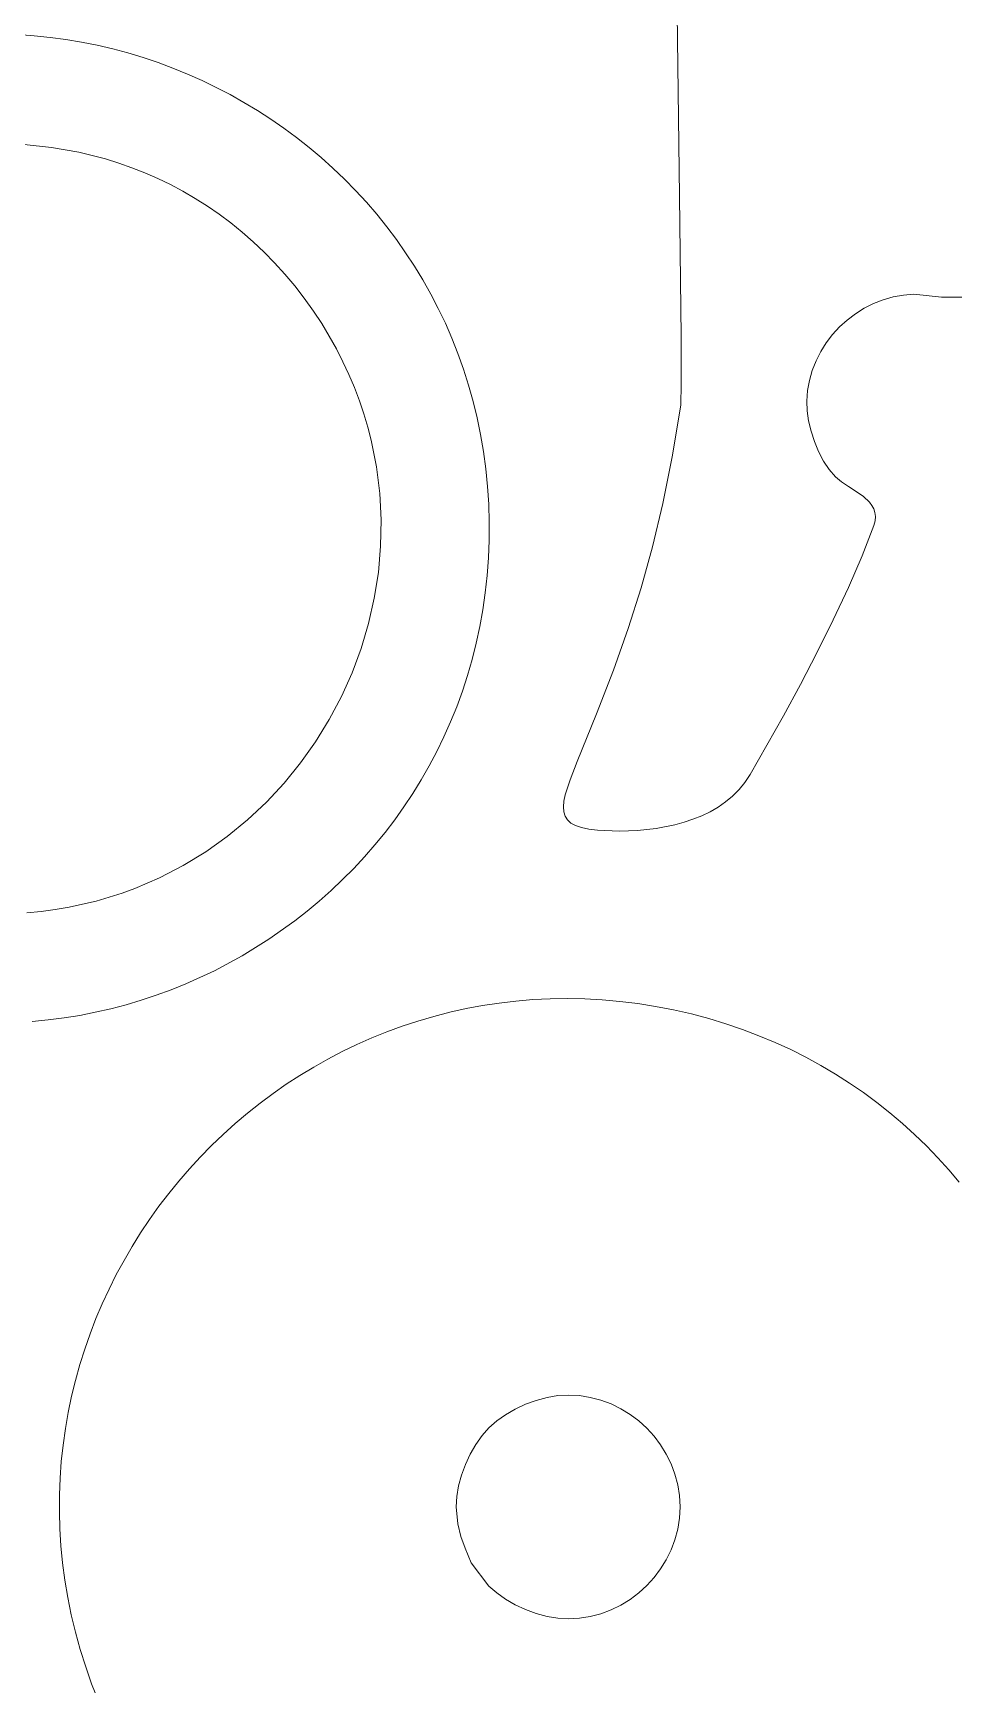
# Model space of a CAD drawing. Header units: centimetres. Extents: x -43.9 to 43.9, y -33.6 to 33.6.
# Drawn here: x -7.45 to -4.12, y -21.8 to -15.82 of the extents above; entities that cross this region are included whole.
import ezdxf

# ---------------------------------------------------------------- set-up
doc = ezdxf.new("R2010")
doc.units = ezdxf.units.CM
doc.header["$MEASUREMENT"] = 0
doc.layers.add('Camada 1', color=7, linetype='Continuous')

msp = doc.modelspace()

# ---------------------------------------------------------------- linework, layer by layer
at = {"layer": 'Camada 1', "color": 3, "lineweight": 9}
for points in [[(-5.12638, -15.56405), (-5.12638, -15.56405), (-5.11506, -16.41396), (-5.11506, -16.41396)], [(-7.44796, -15.83445), (-7.44796, -15.83445), (-7.50566, -15.8305), (-7.50566, -15.8305)], [(-7.39053, -15.84027), (-7.39053, -15.84027), (-7.44796, -15.83445), (-7.44796, -15.83445)], [(-7.33343, -15.84793), (-7.33343, -15.84793), (-7.39053, -15.84027), (-7.39053, -15.84027)], [(-7.27669, -15.85741), (-7.27669, -15.85741), (-7.33343, -15.84793), (-7.33343, -15.84793)], [(-7.22038, -15.86869), (-7.22038, -15.86869), (-7.27669, -15.85741), (-7.27669, -15.85741)], [(-7.16451, -15.88175), (-7.16451, -15.88175), (-7.22038, -15.86869), (-7.22038, -15.86869)], [(-7.10915, -15.89656), (-7.10915, -15.89656), (-7.16451, -15.88175), (-7.16451, -15.88175)], [(-7.05433, -15.91311), (-7.05433, -15.91311), (-7.10915, -15.89656), (-7.10915, -15.89656)], [(-7.00009, -15.93136), (-7.00009, -15.93136), (-7.05433, -15.91311), (-7.05433, -15.91311)], [(-6.94648, -15.95129), (-6.94648, -15.95129), (-7.00009, -15.93136), (-7.00009, -15.93136)], [(-6.89355, -15.97288), (-6.89355, -15.97288), (-6.94648, -15.95129), (-6.94648, -15.95129)], [(-6.84133, -15.99611), (-6.84133, -15.99611), (-6.89355, -15.97288), (-6.89355, -15.97288)], [(-6.73922, -16.04739), (-6.73922, -16.04739), (-6.84133, -15.99611), (-6.84133, -15.99611)], [(-6.6405, -16.10492), (-6.6405, -16.10492), (-6.73922, -16.04739), (-6.73922, -16.04739)], [(-6.59252, -16.13598), (-6.59252, -16.13598), (-6.6405, -16.10492), (-6.6405, -16.10492)], [(-6.54551, -16.16854), (-6.54551, -16.16854), (-6.59252, -16.13598), (-6.59252, -16.13598)], [(-6.49953, -16.20257), (-6.49953, -16.20257), (-6.54551, -16.16854), (-6.54551, -16.16854)], [(-7.48425, -16.22775), (-7.48425, -16.22775), (-7.38541, -16.23813), (-7.38541, -16.23813)], [(-7.38541, -16.23813), (-7.38541, -16.23813), (-7.28729, -16.25553), (-7.28729, -16.25553)], [(-6.45462, -16.23805), (-6.45462, -16.23805), (-6.49953, -16.20257), (-6.49953, -16.20257)], [(-6.41082, -16.27496), (-6.41082, -16.27496), (-6.45462, -16.23805), (-6.45462, -16.23805)], [(-7.28729, -16.25553), (-7.28729, -16.25553), (-7.23864, -16.26689), (-7.23864, -16.26689)], [(-7.23864, -16.26689), (-7.23864, -16.26689), (-7.19032, -16.28003), (-7.19032, -16.28003)], [(-7.19032, -16.28003), (-7.19032, -16.28003), (-7.14239, -16.29495), (-7.14239, -16.29495)], [(-7.14239, -16.29495), (-7.14239, -16.29495), (-7.09492, -16.31167), (-7.09492, -16.31167)], [(-6.36815, -16.31327), (-6.36815, -16.31327), (-6.41082, -16.27496), (-6.41082, -16.27496)], [(-7.09492, -16.31167), (-7.09492, -16.31167), (-7.04793, -16.3302), (-7.04793, -16.3302)], [(-7.04793, -16.3302), (-7.04793, -16.3302), (-7.00151, -16.35055), (-7.00151, -16.35055)], [(-7.00151, -16.35055), (-7.00151, -16.35055), (-6.95567, -16.37272), (-6.95567, -16.37272)], [(-6.32669, -16.35297), (-6.32669, -16.35297), (-6.36815, -16.31327), (-6.36815, -16.31327)], [(-6.28647, -16.39401), (-6.28647, -16.39401), (-6.32669, -16.35297), (-6.32669, -16.35297)], [(-6.95567, -16.37272), (-6.95567, -16.37272), (-6.9105, -16.39671), (-6.9105, -16.39671)], [(-6.9105, -16.39671), (-6.9105, -16.39671), (-6.86604, -16.42254), (-6.86604, -16.42254)], [(-6.86604, -16.42254), (-6.86604, -16.42254), (-6.82233, -16.45022), (-6.82233, -16.45022)], [(-6.24754, -16.43638), (-6.24754, -16.43638), (-6.28647, -16.39401), (-6.28647, -16.39401)], [(-5.11506, -16.41396), (-5.11506, -16.41396), (-5.10988, -16.92198), (-5.10988, -16.92198)], [(-6.82233, -16.45022), (-6.82233, -16.45022), (-6.77944, -16.47976), (-6.77944, -16.47976)], [(-6.77944, -16.47976), (-6.77944, -16.47976), (-6.73741, -16.51116), (-6.73741, -16.51116)], [(-6.20993, -16.48008), (-6.20993, -16.48008), (-6.24754, -16.43638), (-6.24754, -16.43638)], [(-6.17368, -16.52506), (-6.17368, -16.52506), (-6.20993, -16.48008), (-6.20993, -16.48008)], [(-6.73741, -16.51116), (-6.73741, -16.51116), (-6.69631, -16.54442), (-6.69631, -16.54442)], [(-6.69631, -16.54442), (-6.69631, -16.54442), (-6.65617, -16.57958), (-6.65617, -16.57958)], [(-6.13885, -16.57131), (-6.13885, -16.57131), (-6.17368, -16.52506), (-6.17368, -16.52506)], [(-6.65617, -16.57958), (-6.65617, -16.57958), (-6.61705, -16.61661), (-6.61705, -16.61661)], [(-6.10549, -16.61879), (-6.10549, -16.61879), (-6.13885, -16.57131), (-6.13885, -16.57131)], [(-6.61705, -16.61661), (-6.61705, -16.61661), (-6.57902, -16.65553), (-6.57902, -16.65553)], [(-6.57902, -16.65553), (-6.57902, -16.65553), (-6.54212, -16.69638), (-6.54212, -16.69638)], [(-6.0736, -16.66748), (-6.0736, -16.66748), (-6.10549, -16.61879), (-6.10549, -16.61879)], [(-6.54212, -16.69638), (-6.54212, -16.69638), (-6.50638, -16.73912), (-6.50638, -16.73912)], [(-6.04328, -16.71738), (-6.04328, -16.71738), (-6.0736, -16.66748), (-6.0736, -16.66748)], [(-6.01455, -16.76844), (-6.01455, -16.76844), (-6.04328, -16.71738), (-6.04328, -16.71738)], [(-6.50638, -16.73912), (-6.50638, -16.73912), (-6.4719, -16.78378), (-6.4719, -16.78378)], [(-6.4719, -16.78378), (-6.4719, -16.78378), (-6.4387, -16.83038), (-6.4387, -16.83038)], [(-5.98744, -16.82065), (-5.98744, -16.82065), (-6.01455, -16.76844), (-6.01455, -16.76844)], [(-4.37956, -16.78939), (-4.37956, -16.78939), (-4.34342, -16.77906), (-4.34342, -16.77906)], [(-4.34342, -16.77906), (-4.34342, -16.77906), (-4.30622, -16.77231), (-4.30622, -16.77231)], [(-4.30622, -16.77231), (-4.30622, -16.77231), (-4.26817, -16.76933), (-4.26817, -16.76933)], [(-4.26817, -16.76933), (-4.26817, -16.76933), (-4.16815, -16.7794), (-4.16815, -16.7794)], [(-4.16815, -16.7794), (-4.16815, -16.7794), (-3.95211, -16.78015), (-3.95211, -16.78015)], [(-6.4387, -16.83038), (-6.4387, -16.83038), (-6.40905, -16.87543), (-6.40905, -16.87543)], [(-5.96199, -16.87398), (-5.96199, -16.87398), (-5.98744, -16.82065), (-5.98744, -16.82065)], [(-4.5093, -16.8624), (-4.5093, -16.8624), (-4.47953, -16.83982), (-4.47953, -16.83982)], [(-4.47953, -16.83982), (-4.47953, -16.83982), (-4.44783, -16.81998), (-4.44783, -16.81998)], [(-4.44783, -16.81998), (-4.44783, -16.81998), (-4.41444, -16.80309), (-4.41444, -16.80309)], [(-4.41444, -16.80309), (-4.41444, -16.80309), (-4.37956, -16.78939), (-4.37956, -16.78939)], [(-6.40905, -16.87543), (-6.40905, -16.87543), (-6.38143, -16.92094), (-6.38143, -16.92094)], [(-5.93828, -16.92843), (-5.93828, -16.92843), (-5.96199, -16.87398), (-5.96199, -16.87398)], [(-4.56226, -16.91505), (-4.56226, -16.91505), (-4.53696, -16.88756), (-4.53696, -16.88756)], [(-4.53696, -16.88756), (-4.53696, -16.88756), (-4.5093, -16.8624), (-4.5093, -16.8624)], [(-6.38143, -16.92094), (-6.38143, -16.92094), (-6.35581, -16.96689), (-6.35581, -16.96689)], [(-5.91632, -16.98394), (-5.91632, -16.98394), (-5.93828, -16.92843), (-5.93828, -16.92843)], [(-5.10988, -16.92198), (-5.10988, -16.92198), (-5.10946, -17.09351), (-5.10946, -17.09351)], [(-4.60495, -16.97624), (-4.60495, -16.97624), (-4.585, -16.94468), (-4.585, -16.94468)], [(-4.585, -16.94468), (-4.585, -16.94468), (-4.56226, -16.91505), (-4.56226, -16.91505)], [(-6.35581, -16.96689), (-6.35581, -16.96689), (-6.33216, -17.01322), (-6.33216, -17.01322)], [(-6.33216, -17.01322), (-6.33216, -17.01322), (-6.31046, -17.0599), (-6.31046, -17.0599)], [(-5.89618, -17.0405), (-5.89618, -17.0405), (-5.91632, -16.98394), (-5.91632, -16.98394)], [(-4.63568, -17.04434), (-4.63568, -17.04434), (-4.62192, -17.00952), (-4.62192, -17.00952)], [(-4.62192, -17.00952), (-4.62192, -17.00952), (-4.60495, -16.97624), (-4.60495, -16.97624)], [(-6.31046, -17.0599), (-6.31046, -17.0599), (-6.2907, -17.10688), (-6.2907, -17.10688)], [(-5.87787, -17.0981), (-5.87787, -17.0981), (-5.89618, -17.0405), (-5.89618, -17.0405)], [(-4.65272, -17.11771), (-4.65272, -17.11771), (-4.64602, -17.08047), (-4.64602, -17.08047)], [(-4.64602, -17.08047), (-4.64602, -17.08047), (-4.63568, -17.04434), (-4.63568, -17.04434)], [(-6.2907, -17.10688), (-6.2907, -17.10688), (-6.27283, -17.15413), (-6.27283, -17.15413)], [(-5.86146, -17.1567), (-5.86146, -17.1567), (-5.87787, -17.0981), (-5.87787, -17.0981)], [(-5.10946, -17.09351), (-5.10946, -17.09351), (-5.11123, -17.17075), (-5.11123, -17.17075)], [(-4.65555, -17.15585), (-4.65555, -17.15585), (-4.65272, -17.11771), (-4.65272, -17.11771)], [(-6.27283, -17.15413), (-6.27283, -17.15413), (-6.25686, -17.20163), (-6.25686, -17.20163)], [(-6.25686, -17.20163), (-6.25686, -17.20163), (-6.24275, -17.2493), (-6.24275, -17.2493)], [(-5.84698, -17.2163), (-5.84698, -17.2163), (-5.86146, -17.1567), (-5.86146, -17.1567)], [(-5.11123, -17.17075), (-5.11123, -17.17075), (-5.14208, -17.35712), (-5.14208, -17.35712)], [(-4.65422, -17.19027), (-4.65422, -17.19027), (-4.65555, -17.15585), (-4.65555, -17.15585)], [(-4.64896, -17.22683), (-4.64896, -17.22683), (-4.65422, -17.19027), (-4.65422, -17.19027)], [(-6.24275, -17.2493), (-6.24275, -17.2493), (-6.23048, -17.29712), (-6.23048, -17.29712)], [(-5.83449, -17.27685), (-5.83449, -17.27685), (-5.84698, -17.2163), (-5.84698, -17.2163)], [(-4.64007, -17.26443), (-4.64007, -17.26443), (-4.64896, -17.22683), (-4.64896, -17.22683)], [(-6.23048, -17.29712), (-6.23048, -17.29712), (-6.22003, -17.34506), (-6.22003, -17.34506)], [(-5.82401, -17.33833), (-5.82401, -17.33833), (-5.83449, -17.27685), (-5.83449, -17.27685)], [(-4.62787, -17.30197), (-4.62787, -17.30197), (-4.64007, -17.26443), (-4.64007, -17.26443)], [(-4.61264, -17.33832), (-4.61264, -17.33832), (-4.62787, -17.30197), (-4.62787, -17.30197)], [(-6.22003, -17.34506), (-6.22003, -17.34506), (-6.21138, -17.39306), (-6.21138, -17.39306)], [(-5.81561, -17.40074), (-5.81561, -17.40074), (-5.82401, -17.33833), (-5.82401, -17.33833)], [(-5.14208, -17.35712), (-5.14208, -17.35712), (-5.17554, -17.52588), (-5.17554, -17.52588)], [(-4.59468, -17.37239), (-4.59468, -17.37239), (-4.61264, -17.33832), (-4.61264, -17.33832)], [(-4.5743, -17.40308), (-4.5743, -17.40308), (-4.59468, -17.37239), (-4.59468, -17.37239)], [(-6.21138, -17.39306), (-6.21138, -17.39306), (-6.19938, -17.48912), (-6.19938, -17.48912)], [(-5.80932, -17.46403), (-5.80932, -17.46403), (-5.81561, -17.40074), (-5.81561, -17.40074)], [(-4.55179, -17.42928), (-4.55179, -17.42928), (-4.5743, -17.40308), (-4.5743, -17.40308)], [(-4.5301, -17.44738), (-4.5301, -17.44738), (-4.55179, -17.42928), (-4.55179, -17.42928)], [(-6.19938, -17.48912), (-6.19938, -17.48912), (-6.19429, -17.58498), (-6.19429, -17.58498)], [(-5.80518, -17.52819), (-5.80518, -17.52819), (-5.80932, -17.46403), (-5.80932, -17.46403)], [(-4.50429, -17.46466), (-4.50429, -17.46466), (-4.5301, -17.44738), (-4.5301, -17.44738)], [(-4.47703, -17.4821), (-4.47703, -17.4821), (-4.50429, -17.46466), (-4.50429, -17.46466)], [(-4.45102, -17.50064), (-4.45102, -17.50064), (-4.47703, -17.4821), (-4.47703, -17.4821)], [(-4.42894, -17.52125), (-4.42894, -17.52125), (-4.45102, -17.50064), (-4.45102, -17.50064)], [(-5.80323, -17.5932), (-5.80323, -17.5932), (-5.80518, -17.52819), (-5.80518, -17.52819)], [(-5.17554, -17.52588), (-5.17554, -17.52588), (-5.21257, -17.6822), (-5.21257, -17.6822)], [(-4.42021, -17.53262), (-4.42021, -17.53262), (-4.42894, -17.52125), (-4.42894, -17.52125)], [(-4.41347, -17.54488), (-4.41347, -17.54488), (-4.42021, -17.53262), (-4.42021, -17.53262)], [(-4.40907, -17.55814), (-4.40907, -17.55814), (-4.41347, -17.54488), (-4.41347, -17.54488)], [(-4.40732, -17.57251), (-4.40732, -17.57251), (-4.40907, -17.55814), (-4.40907, -17.55814)], [(-6.19429, -17.58498), (-6.19429, -17.58498), (-6.19596, -17.68035), (-6.19596, -17.68035)], [(-5.80351, -17.65818), (-5.80351, -17.65818), (-5.80323, -17.5932), (-5.80323, -17.5932)], [(-4.45576, -17.7154), (-4.45576, -17.7154), (-4.41316, -17.6051), (-4.41316, -17.6051)], [(-4.41316, -17.6051), (-4.41316, -17.6051), (-4.40858, -17.58813), (-4.40858, -17.58813)], [(-4.40858, -17.58813), (-4.40858, -17.58813), (-4.40732, -17.57251), (-4.40732, -17.57251)], [(-6.19596, -17.68035), (-6.19596, -17.68035), (-6.20418, -17.7749), (-6.20418, -17.7749)], [(-5.80601, -17.72237), (-5.80601, -17.72237), (-5.80351, -17.65818), (-5.80351, -17.65818)], [(-5.81066, -17.78575), (-5.81066, -17.78575), (-5.80601, -17.72237), (-5.80601, -17.72237)], [(-5.21257, -17.6822), (-5.21257, -17.6822), (-5.25414, -17.83127), (-5.25414, -17.83127)], [(-4.50503, -17.82973), (-4.50503, -17.82973), (-4.45576, -17.7154), (-4.45576, -17.7154)], [(-6.20418, -17.7749), (-6.20418, -17.7749), (-6.21881, -17.86829), (-6.21881, -17.86829)], [(-5.81745, -17.8483), (-5.81745, -17.8483), (-5.81066, -17.78575), (-5.81066, -17.78575)], [(-5.82631, -17.90997), (-5.82631, -17.90997), (-5.81745, -17.8483), (-5.81745, -17.8483)], [(-5.25414, -17.83127), (-5.25414, -17.83127), (-5.30119, -17.97826), (-5.30119, -17.97826)], [(-4.55954, -17.9464), (-4.55954, -17.9464), (-4.50503, -17.82973), (-4.50503, -17.82973)], [(-6.21881, -17.86829), (-6.21881, -17.86829), (-6.23965, -17.96024), (-6.23965, -17.96024)], [(-5.83722, -17.97077), (-5.83722, -17.97077), (-5.82631, -17.90997), (-5.82631, -17.90997)], [(-6.23965, -17.96024), (-6.23965, -17.96024), (-6.2665, -18.05041), (-6.2665, -18.05041)], [(-5.85012, -18.03065), (-5.85012, -18.03065), (-5.83722, -17.97077), (-5.83722, -17.97077)], [(-5.30119, -17.97826), (-5.30119, -17.97826), (-5.3547, -18.12836), (-5.3547, -18.12836)], [(-4.61785, -18.06374), (-4.61785, -18.06374), (-4.55954, -17.9464), (-4.55954, -17.9464)], [(-5.86497, -18.08959), (-5.86497, -18.08959), (-5.85012, -18.03065), (-5.85012, -18.03065)], [(-6.2665, -18.05041), (-6.2665, -18.05041), (-6.29923, -18.13849), (-6.29923, -18.13849)], [(-5.88174, -18.14758), (-5.88174, -18.14758), (-5.86497, -18.08959), (-5.86497, -18.08959)], [(-4.67853, -18.18009), (-4.67853, -18.18009), (-4.61785, -18.06374), (-4.61785, -18.06374)], [(-6.29923, -18.13849), (-6.29923, -18.13849), (-6.33763, -18.22417), (-6.33763, -18.22417)], [(-5.90038, -18.20459), (-5.90038, -18.20459), (-5.88174, -18.14758), (-5.88174, -18.14758)], [(-5.3547, -18.12836), (-5.3547, -18.12836), (-5.41563, -18.28677), (-5.41563, -18.28677)], [(-5.92083, -18.26059), (-5.92083, -18.26059), (-5.90038, -18.20459), (-5.90038, -18.20459)], [(-4.74015, -18.29374), (-4.74015, -18.29374), (-4.67853, -18.18009), (-4.67853, -18.18009)], [(-6.33763, -18.22417), (-6.33763, -18.22417), (-6.38154, -18.30712), (-6.38154, -18.30712)], [(-5.94307, -18.31556), (-5.94307, -18.31556), (-5.92083, -18.26059), (-5.92083, -18.26059)], [(-6.38154, -18.30712), (-6.38154, -18.30712), (-6.43077, -18.38703), (-6.43077, -18.38703)], [(-5.96705, -18.36947), (-5.96705, -18.36947), (-5.94307, -18.31556), (-5.94307, -18.31556)], [(-5.41563, -18.28677), (-5.41563, -18.28677), (-5.48495, -18.45867), (-5.48495, -18.45867)], [(-4.86044, -18.50628), (-4.86044, -18.50628), (-4.74015, -18.29374), (-4.74015, -18.29374)], [(-6.43077, -18.38703), (-6.43077, -18.38703), (-6.48515, -18.4636), (-6.48515, -18.4636)], [(-5.99272, -18.4223), (-5.99272, -18.4223), (-5.96705, -18.36947), (-5.96705, -18.36947)], [(-6.02005, -18.47403), (-6.02005, -18.47403), (-5.99272, -18.4223), (-5.99272, -18.4223)], [(-6.48515, -18.4636), (-6.48515, -18.4636), (-6.5445, -18.5365), (-6.5445, -18.5365)], [(-6.049, -18.52463), (-6.049, -18.52463), (-6.02005, -18.47403), (-6.02005, -18.47403)], [(-5.48495, -18.45867), (-5.48495, -18.45867), (-5.51095, -18.52466), (-5.51095, -18.52466)], [(-4.87898, -18.53468), (-4.87898, -18.53468), (-4.86044, -18.50628), (-4.86044, -18.50628)], [(-6.5445, -18.5365), (-6.5445, -18.5365), (-6.60864, -18.6054), (-6.60864, -18.6054)], [(-6.11154, -18.62235), (-6.11154, -18.62235), (-6.07951, -18.57409), (-6.07951, -18.57409)], [(-6.07951, -18.57409), (-6.07951, -18.57409), (-6.049, -18.52463), (-6.049, -18.52463)], [(-5.51095, -18.52466), (-5.51095, -18.52466), (-5.5285, -18.57904), (-5.5285, -18.57904)], [(-4.92343, -18.58392), (-4.92343, -18.58392), (-4.90006, -18.56051), (-4.90006, -18.56051)], [(-4.90006, -18.56051), (-4.90006, -18.56051), (-4.87898, -18.53468), (-4.87898, -18.53468)], [(-6.60864, -18.6054), (-6.60864, -18.6054), (-6.6774, -18.67), (-6.6774, -18.67)], [(-6.14506, -18.66943), (-6.14506, -18.66943), (-6.11154, -18.62235), (-6.11154, -18.62235)], [(-5.5334, -18.60215), (-5.5334, -18.60215), (-5.53537, -18.62269), (-5.53537, -18.62269)], [(-5.53537, -18.62269), (-5.53537, -18.62269), (-5.53412, -18.64075), (-5.53412, -18.64075)], [(-5.5285, -18.57904), (-5.5285, -18.57904), (-5.5334, -18.60215), (-5.5334, -18.60215)], [(-5.0051, -18.64041), (-5.0051, -18.64041), (-4.9762, -18.62376), (-4.9762, -18.62376)], [(-4.9762, -18.62376), (-4.9762, -18.62376), (-4.9489, -18.60497), (-4.9489, -18.60497)], [(-4.9489, -18.60497), (-4.9489, -18.60497), (-4.92343, -18.58392), (-4.92343, -18.58392)], [(-6.6774, -18.67), (-6.6774, -18.67), (-6.7506, -18.72998), (-6.7506, -18.72998)], [(-6.18003, -18.71528), (-6.18003, -18.71528), (-6.14506, -18.66943), (-6.14506, -18.66943)], [(-5.53412, -18.64075), (-5.53412, -18.64075), (-5.52937, -18.65646), (-5.52937, -18.65646)], [(-5.52937, -18.65646), (-5.52937, -18.65646), (-5.52084, -18.66993), (-5.52084, -18.66993)], [(-5.52084, -18.66993), (-5.52084, -18.66993), (-5.50827, -18.68125), (-5.50827, -18.68125)], [(-5.50827, -18.68125), (-5.50827, -18.68125), (-5.49139, -18.69053), (-5.49139, -18.69053)], [(-5.49139, -18.69053), (-5.49139, -18.69053), (-5.46988, -18.69788), (-5.46988, -18.69788)], [(-5.1996, -18.70062), (-5.1996, -18.70062), (-5.1323, -18.68746), (-5.1323, -18.68746)], [(-5.1323, -18.68746), (-5.1323, -18.68746), (-5.09923, -18.67843), (-5.09923, -18.67843)], [(-5.09923, -18.67843), (-5.09923, -18.67843), (-5.06685, -18.66765), (-5.06685, -18.66765)], [(-5.06685, -18.66765), (-5.06685, -18.66765), (-5.0354, -18.65501), (-5.0354, -18.65501)], [(-5.0354, -18.65501), (-5.0354, -18.65501), (-5.0051, -18.64041), (-5.0051, -18.64041)], [(-6.7506, -18.72998), (-6.7506, -18.72998), (-6.82805, -18.78503), (-6.82805, -18.78503)], [(-6.21639, -18.75988), (-6.21639, -18.75988), (-6.18003, -18.71528), (-6.18003, -18.71528)], [(-5.46988, -18.69788), (-5.46988, -18.69788), (-5.44351, -18.70342), (-5.44351, -18.70342)], [(-5.44351, -18.70342), (-5.44351, -18.70342), (-5.412, -18.70724), (-5.412, -18.70724)], [(-5.412, -18.70724), (-5.412, -18.70724), (-5.33239, -18.71019), (-5.33239, -18.71019)], [(-5.33239, -18.71019), (-5.33239, -18.71019), (-5.2669, -18.70794), (-5.2669, -18.70794)], [(-5.2669, -18.70794), (-5.2669, -18.70794), (-5.1996, -18.70062), (-5.1996, -18.70062)], [(-6.82805, -18.78503), (-6.82805, -18.78503), (-6.90959, -18.83482), (-6.90959, -18.83482)], [(-6.29314, -18.84525), (-6.29314, -18.84525), (-6.2541, -18.80322), (-6.2541, -18.80322)], [(-6.2541, -18.80322), (-6.2541, -18.80322), (-6.21639, -18.75988), (-6.21639, -18.75988)], [(-6.90959, -18.83482), (-6.90959, -18.83482), (-6.99505, -18.87904), (-6.99505, -18.87904)], [(-6.33343, -18.88596), (-6.33343, -18.88596), (-6.29314, -18.84525), (-6.29314, -18.84525)], [(-7.13015, -18.93424), (-7.13015, -18.93424), (-7.17694, -18.94952), (-7.17694, -18.94952)], [(-7.08421, -18.91738), (-7.08421, -18.91738), (-7.13015, -18.93424), (-7.13015, -18.93424)], [(-6.99505, -18.87904), (-6.99505, -18.87904), (-7.08421, -18.91738), (-7.08421, -18.91738)], [(-6.41767, -18.96334), (-6.41767, -18.96334), (-6.37496, -18.92534), (-6.37496, -18.92534)], [(-6.37496, -18.92534), (-6.37496, -18.92534), (-6.33343, -18.88596), (-6.33343, -18.88596)], [(-7.37234, -18.99393), (-7.37234, -18.99393), (-7.42312, -19.00067), (-7.42312, -19.00067)], [(-7.3223, -18.98541), (-7.3223, -18.98541), (-7.37234, -18.99393), (-7.37234, -18.99393)], [(-7.27304, -18.97514), (-7.27304, -18.97514), (-7.3223, -18.98541), (-7.3223, -18.98541)], [(-7.22458, -18.96317), (-7.22458, -18.96317), (-7.27304, -18.97514), (-7.27304, -18.97514)], [(-7.17694, -18.94952), (-7.17694, -18.94952), (-7.22458, -18.96317), (-7.22458, -18.96317)], [(-6.46152, -18.99994), (-6.46152, -18.99994), (-6.41767, -18.96334), (-6.41767, -18.96334)], [(-7.42312, -19.00067), (-7.42312, -19.00067), (-7.47465, -19.00557), (-7.47465, -19.00557)], [(-6.59951, -19.10118), (-6.59951, -19.10118), (-6.50648, -19.03514), (-6.50648, -19.03514)], [(-6.50648, -19.03514), (-6.50648, -19.03514), (-6.46152, -18.99994), (-6.46152, -18.99994)], [(-6.69644, -19.16125), (-6.69644, -19.16125), (-6.59951, -19.10118), (-6.59951, -19.10118)], [(-6.7969, -19.21518), (-6.7969, -19.21518), (-6.69644, -19.16125), (-6.69644, -19.16125)], [(-6.90056, -19.26277), (-6.90056, -19.26277), (-6.7969, -19.21518), (-6.7969, -19.21518)], [(-7.00709, -19.30382), (-7.00709, -19.30382), (-6.95349, -19.28411), (-6.95349, -19.28411)], [(-6.95349, -19.28411), (-6.95349, -19.28411), (-6.90056, -19.26277), (-6.90056, -19.26277)], [(-7.22737, -19.36555), (-7.22737, -19.36555), (-7.1715, -19.35272), (-7.1715, -19.35272)], [(-7.1715, -19.35272), (-7.1715, -19.35272), (-7.11614, -19.33814), (-7.11614, -19.33814)], [(-7.11614, -19.33814), (-7.11614, -19.33814), (-7.06132, -19.32182), (-7.06132, -19.32182)], [(-7.06132, -19.32182), (-7.06132, -19.32182), (-7.00709, -19.30382), (-7.00709, -19.30382)], [(-5.94567, -19.36531), (-5.94567, -19.36531), (-5.88691, -19.35225), (-5.88691, -19.35225)], [(-5.88691, -19.35225), (-5.88691, -19.35225), (-5.82745, -19.34113), (-5.82745, -19.34113)], [(-5.82745, -19.34113), (-5.82745, -19.34113), (-5.76733, -19.33198), (-5.76733, -19.33198)], [(-5.76733, -19.33198), (-5.76733, -19.33198), (-5.70659, -19.32484), (-5.70659, -19.32484)], [(-5.70659, -19.32484), (-5.70659, -19.32484), (-5.64524, -19.31973), (-5.64524, -19.31973)], [(-5.64524, -19.31973), (-5.64524, -19.31973), (-5.58334, -19.3167), (-5.58334, -19.3167)], [(-5.58334, -19.3167), (-5.58334, -19.3167), (-5.5209, -19.31579), (-5.5209, -19.31579)], [(-5.5209, -19.31579), (-5.5209, -19.31579), (-5.45796, -19.31704), (-5.45796, -19.31704)], [(-5.45796, -19.31704), (-5.45796, -19.31704), (-5.39456, -19.32047), (-5.39456, -19.32047)], [(-5.39456, -19.32047), (-5.39456, -19.32047), (-5.33072, -19.32613), (-5.33072, -19.32613)], [(-5.33072, -19.32613), (-5.33072, -19.32613), (-5.26648, -19.33406), (-5.26648, -19.33406)], [(-5.26648, -19.33406), (-5.26648, -19.33406), (-5.20187, -19.34428), (-5.20187, -19.34428)], [(-5.20187, -19.34428), (-5.20187, -19.34428), (-5.13692, -19.35685), (-5.13692, -19.35685)], [(-7.45499, -19.39881), (-7.45499, -19.39881), (-7.39754, -19.39325), (-7.39754, -19.39325)], [(-7.39754, -19.39325), (-7.39754, -19.39325), (-7.34043, -19.38582), (-7.34043, -19.38582)], [(-7.34043, -19.38582), (-7.34043, -19.38582), (-7.28369, -19.37659), (-7.28369, -19.37659)], [(-7.28369, -19.37659), (-7.28369, -19.37659), (-7.22737, -19.36555), (-7.22737, -19.36555)], [(-6.11747, -19.4157), (-6.11747, -19.4157), (-6.06098, -19.39708), (-6.06098, -19.39708)], [(-6.06098, -19.39708), (-6.06098, -19.39708), (-6.0037, -19.38027), (-6.0037, -19.38027)], [(-6.0037, -19.38027), (-6.0037, -19.38027), (-5.94567, -19.36531), (-5.94567, -19.36531)], [(-5.13692, -19.35685), (-5.13692, -19.35685), (-5.07267, -19.37155), (-5.07267, -19.37155)], [(-5.07267, -19.37155), (-5.07267, -19.37155), (-5.00966, -19.38829), (-5.00966, -19.38829)], [(-5.00966, -19.38829), (-5.00966, -19.38829), (-4.9479, -19.40698), (-4.9479, -19.40698)], [(-4.9479, -19.40698), (-4.9479, -19.40698), (-4.8874, -19.4276), (-4.8874, -19.4276)], [(-6.28184, -19.48218), (-6.28184, -19.48218), (-6.22792, -19.45829), (-6.22792, -19.45829)], [(-6.22792, -19.45829), (-6.22792, -19.45829), (-6.17312, -19.43612), (-6.17312, -19.43612)], [(-6.17312, -19.43612), (-6.17312, -19.43612), (-6.11747, -19.4157), (-6.11747, -19.4157)], [(-4.8874, -19.4276), (-4.8874, -19.4276), (-4.82819, -19.45009), (-4.82819, -19.45009)], [(-4.82819, -19.45009), (-4.82819, -19.45009), (-4.77027, -19.47442), (-4.77027, -19.47442)], [(-6.38688, -19.53492), (-6.38688, -19.53492), (-6.33483, -19.50773), (-6.33483, -19.50773)], [(-6.33483, -19.50773), (-6.33483, -19.50773), (-6.28184, -19.48218), (-6.28184, -19.48218)], [(-4.77027, -19.47442), (-4.77027, -19.47442), (-4.71366, -19.50052), (-4.71366, -19.50052)], [(-4.71366, -19.50052), (-4.71366, -19.50052), (-4.6584, -19.52834), (-4.6584, -19.52834)], [(-4.6584, -19.52834), (-4.6584, -19.52834), (-4.60447, -19.55786), (-4.60447, -19.55786)], [(-6.48797, -19.59407), (-6.48797, -19.59407), (-6.43794, -19.56372), (-6.43794, -19.56372)], [(-6.43794, -19.56372), (-6.43794, -19.56372), (-6.38688, -19.53492), (-6.38688, -19.53492)], [(-4.60447, -19.55786), (-4.60447, -19.55786), (-4.55189, -19.58902), (-4.55189, -19.58902)], [(-4.55189, -19.58902), (-4.55189, -19.58902), (-4.5007, -19.62175), (-4.5007, -19.62175)], [(-6.58485, -19.65934), (-6.58485, -19.65934), (-6.53696, -19.62596), (-6.53696, -19.62596)], [(-6.53696, -19.62596), (-6.53696, -19.62596), (-6.48797, -19.59407), (-6.48797, -19.59407)], [(-4.5007, -19.62175), (-4.5007, -19.62175), (-4.4509, -19.65605), (-4.4509, -19.65605)], [(-6.67728, -19.73044), (-6.67728, -19.73044), (-6.63164, -19.69418), (-6.63164, -19.69418)], [(-6.63164, -19.69418), (-6.63164, -19.69418), (-6.58485, -19.65934), (-6.58485, -19.65934)], [(-4.4509, -19.65605), (-4.4509, -19.65605), (-4.4025, -19.69183), (-4.4025, -19.69183)], [(-4.4025, -19.69183), (-4.4025, -19.69183), (-4.35552, -19.72907), (-4.35552, -19.72907)], [(-6.76498, -19.80704), (-6.76498, -19.80704), (-6.72174, -19.76806), (-6.72174, -19.76806)], [(-6.72174, -19.76806), (-6.72174, -19.76806), (-6.67728, -19.73044), (-6.67728, -19.73044)], [(-4.35552, -19.72907), (-4.35552, -19.72907), (-4.30999, -19.76771), (-4.30999, -19.76771)], [(-4.30999, -19.76771), (-4.30999, -19.76771), (-4.2659, -19.8077), (-4.2659, -19.8077)], [(-6.80698, -19.84733), (-6.80698, -19.84733), (-6.76498, -19.80704), (-6.76498, -19.80704)], [(-4.2659, -19.8077), (-4.2659, -19.8077), (-4.22329, -19.84899), (-4.22329, -19.84899)], [(-6.88711, -19.93166), (-6.88711, -19.93166), (-6.8477, -19.88888), (-6.8477, -19.88888)], [(-6.8477, -19.88888), (-6.8477, -19.88888), (-6.80698, -19.84733), (-6.80698, -19.84733)], [(-4.22329, -19.84899), (-4.22329, -19.84899), (-4.18216, -19.89156), (-4.18216, -19.89156)], [(-6.92518, -19.97566), (-6.92518, -19.97566), (-6.88711, -19.93166), (-6.88711, -19.93166)], [(-4.18216, -19.89156), (-4.18216, -19.89156), (-4.14253, -19.93533), (-4.14253, -19.93533)], [(-4.14253, -19.93533), (-4.14253, -19.93533), (-4.10442, -19.98028), (-4.10442, -19.98028)], [(-6.96187, -20.0208), (-6.96187, -20.0208), (-6.92518, -19.97566), (-6.92518, -19.97566)], [(-7.031, -20.11442), (-7.031, -20.11442), (-6.99715, -20.06707), (-6.99715, -20.06707)], [(-6.99715, -20.06707), (-6.99715, -20.06707), (-6.96187, -20.0208), (-6.96187, -20.0208)], [(-7.06338, -20.16283), (-7.06338, -20.16283), (-7.031, -20.11442), (-7.031, -20.11442)], [(-7.09423, -20.21225), (-7.09423, -20.21225), (-7.06338, -20.16283), (-7.06338, -20.16283)], [(-7.12357, -20.26265), (-7.12357, -20.26265), (-7.09423, -20.21225), (-7.09423, -20.21225)], [(-7.15133, -20.31399), (-7.15133, -20.31399), (-7.12357, -20.26265), (-7.12357, -20.26265)], [(-7.202, -20.41934), (-7.202, -20.41934), (-7.17748, -20.36623), (-7.17748, -20.36623)], [(-7.17748, -20.36623), (-7.17748, -20.36623), (-7.15133, -20.31399), (-7.15133, -20.31399)], [(-7.22486, -20.47327), (-7.22486, -20.47327), (-7.202, -20.41934), (-7.202, -20.41934)], [(-7.246, -20.528), (-7.246, -20.528), (-7.22486, -20.47327), (-7.22486, -20.47327)], [(-7.26543, -20.58349), (-7.26543, -20.58349), (-7.246, -20.528), (-7.246, -20.528)], [(-7.28309, -20.63969), (-7.28309, -20.63969), (-7.26543, -20.58349), (-7.26543, -20.58349)], [(-7.29895, -20.69657), (-7.29895, -20.69657), (-7.28309, -20.63969), (-7.28309, -20.63969)], [(-7.31298, -20.75411), (-7.31298, -20.75411), (-7.29895, -20.69657), (-7.29895, -20.69657)], [(-7.32514, -20.81224), (-7.32514, -20.81224), (-7.31298, -20.75411), (-7.31298, -20.75411)], [(-7.33542, -20.87095), (-7.33542, -20.87095), (-7.32514, -20.81224), (-7.32514, -20.81224)], [(-7.34376, -20.9302), (-7.34376, -20.9302), (-7.33542, -20.87095), (-7.33542, -20.87095)], [(-7.35015, -20.98995), (-7.35015, -20.98995), (-7.34376, -20.9302), (-7.34376, -20.9302)], [(-7.35454, -21.05016), (-7.35454, -21.05016), (-7.35015, -20.98995), (-7.35015, -20.98995)], [(-7.35691, -21.11079), (-7.35691, -21.11079), (-7.35454, -21.05016), (-7.35454, -21.05016)], [(-7.35723, -21.17181), (-7.35723, -21.17181), (-7.35691, -21.11079), (-7.35691, -21.11079)], [(-7.35546, -21.23318), (-7.35546, -21.23318), (-7.35723, -21.17181), (-7.35723, -21.17181)], [(-7.35156, -21.29487), (-7.35156, -21.29487), (-7.35546, -21.23318), (-7.35546, -21.23318)], [(-7.34551, -21.35683), (-7.34551, -21.35683), (-7.35156, -21.29487), (-7.35156, -21.29487)], [(-7.33727, -21.41904), (-7.33727, -21.41904), (-7.34551, -21.35683), (-7.34551, -21.35683)], [(-7.32682, -21.48145), (-7.32682, -21.48145), (-7.33727, -21.41904), (-7.33727, -21.41904)], [(-7.31411, -21.54403), (-7.31411, -21.54403), (-7.32682, -21.48145), (-7.32682, -21.48145)], [(-7.29911, -21.60674), (-7.29911, -21.60674), (-7.31411, -21.54403), (-7.31411, -21.54403)], [(-7.28181, -21.66954), (-7.28181, -21.66954), (-7.29911, -21.60674), (-7.29911, -21.60674)], [(-7.26215, -21.73241), (-7.26215, -21.73241), (-7.28181, -21.66954), (-7.28181, -21.66954)], [(-7.24076, -21.79345), (-7.24076, -21.79345), (-7.26215, -21.73241), (-7.26215, -21.73241)], [(-7.21744, -21.85331), (-7.21744, -21.85331), (-7.24076, -21.79345), (-7.24076, -21.79345)]]:
    msp.add_open_spline(points, degree=3, dxfattribs=at)
at = {"layer": 'Camada 1', "lineweight": 9}
for points in [[(-5.67197, -20.783), (-5.67197, -20.783), (-5.70927, -20.80034), (-5.70927, -20.80034)], [(-5.63332, -20.76888), (-5.63332, -20.76888), (-5.67197, -20.783), (-5.67197, -20.783)], [(-5.59424, -20.75833), (-5.59424, -20.75833), (-5.63332, -20.76888), (-5.63332, -20.76888)], [(-5.55559, -20.75173), (-5.55559, -20.75173), (-5.59424, -20.75833), (-5.59424, -20.75833)], [(-5.51828, -20.74946), (-5.51828, -20.74946), (-5.55559, -20.75173), (-5.55559, -20.75173)], [(-5.47759, -20.75159), (-5.47759, -20.75159), (-5.51828, -20.74946), (-5.51828, -20.74946)], [(-5.43792, -20.75785), (-5.43792, -20.75785), (-5.47759, -20.75159), (-5.47759, -20.75159)], [(-5.39949, -20.768), (-5.39949, -20.768), (-5.43792, -20.75785), (-5.43792, -20.75785)], [(-5.36252, -20.78182), (-5.36252, -20.78182), (-5.39949, -20.768), (-5.39949, -20.768)], [(-5.32725, -20.79911), (-5.32725, -20.79911), (-5.36252, -20.78182), (-5.36252, -20.78182)], [(-5.77637, -20.84319), (-5.77637, -20.84319), (-5.80437, -20.86797), (-5.80437, -20.86797)], [(-5.74438, -20.82052), (-5.74438, -20.82052), (-5.77637, -20.84319), (-5.77637, -20.84319)], [(-5.70927, -20.80034), (-5.70927, -20.80034), (-5.74438, -20.82052), (-5.74438, -20.82052)], [(-5.29387, -20.81963), (-5.29387, -20.81963), (-5.32725, -20.79911), (-5.32725, -20.79911)], [(-5.26262, -20.84317), (-5.26262, -20.84317), (-5.29387, -20.81963), (-5.29387, -20.81963)], [(-5.23373, -20.8695), (-5.23373, -20.8695), (-5.26262, -20.84317), (-5.26262, -20.84317)], [(-5.82914, -20.89597), (-5.82914, -20.89597), (-5.8518, -20.92796), (-5.8518, -20.92796)], [(-5.80437, -20.86797), (-5.80437, -20.86797), (-5.82914, -20.89597), (-5.82914, -20.89597)], [(-5.2074, -20.8984), (-5.2074, -20.8984), (-5.23373, -20.8695), (-5.23373, -20.8695)], [(-5.18387, -20.92965), (-5.18387, -20.92965), (-5.2074, -20.8984), (-5.2074, -20.8984)], [(-5.872, -20.96305), (-5.872, -20.96305), (-5.88933, -21.00037), (-5.88933, -21.00037)], [(-5.8518, -20.92796), (-5.8518, -20.92796), (-5.872, -20.96305), (-5.872, -20.96305)], [(-5.16334, -20.96301), (-5.16334, -20.96301), (-5.18387, -20.92965), (-5.18387, -20.92965)], [(-5.14605, -20.9983), (-5.14605, -20.9983), (-5.16334, -20.96301), (-5.16334, -20.96301)], [(-5.88933, -21.00037), (-5.88933, -21.00037), (-5.90346, -21.03901), (-5.90346, -21.03901)], [(-5.13222, -21.03526), (-5.13222, -21.03526), (-5.14605, -20.9983), (-5.14605, -20.9983)], [(-5.914, -21.0781), (-5.914, -21.0781), (-5.92059, -21.11674), (-5.92059, -21.11674)], [(-5.90346, -21.03901), (-5.90346, -21.03901), (-5.914, -21.0781), (-5.914, -21.0781)], [(-5.12207, -21.0737), (-5.12207, -21.0737), (-5.13222, -21.03526), (-5.13222, -21.03526)], [(-5.11581, -21.11336), (-5.11581, -21.11336), (-5.12207, -21.0737), (-5.12207, -21.0737)], [(-5.92059, -21.11674), (-5.92059, -21.11674), (-5.92288, -21.15406), (-5.92288, -21.15406)], [(-5.11368, -21.15406), (-5.11368, -21.15406), (-5.11581, -21.11336), (-5.11581, -21.11336)], [(-5.92288, -21.15406), (-5.92288, -21.15406), (-5.91654, -21.2157), (-5.91654, -21.2157)], [(-5.12207, -21.23442), (-5.12207, -21.23442), (-5.11581, -21.19474), (-5.11581, -21.19474)], [(-5.11581, -21.19474), (-5.11581, -21.19474), (-5.11368, -21.15406), (-5.11368, -21.15406)], [(-5.91654, -21.2157), (-5.91654, -21.2157), (-5.9063, -21.26105), (-5.9063, -21.26105)], [(-5.9063, -21.26105), (-5.9063, -21.26105), (-5.89081, -21.30346), (-5.89081, -21.30346)], [(-5.13222, -21.27284), (-5.13222, -21.27284), (-5.12207, -21.23442), (-5.12207, -21.23442)], [(-5.89081, -21.30346), (-5.89081, -21.30346), (-5.86868, -21.35636), (-5.86868, -21.35636)], [(-5.16334, -21.34509), (-5.16334, -21.34509), (-5.14605, -21.3098), (-5.14605, -21.3098)], [(-5.14605, -21.3098), (-5.14605, -21.3098), (-5.13222, -21.27284), (-5.13222, -21.27284)], [(-5.86868, -21.35636), (-5.86868, -21.35636), (-5.80437, -21.44014), (-5.80437, -21.44014)], [(-5.2074, -21.4097), (-5.2074, -21.4097), (-5.18387, -21.37845), (-5.18387, -21.37845)], [(-5.18387, -21.37845), (-5.18387, -21.37845), (-5.16334, -21.34509), (-5.16334, -21.34509)], [(-5.80437, -21.44014), (-5.80437, -21.44014), (-5.77637, -21.46492), (-5.77637, -21.46492)], [(-5.26262, -21.46493), (-5.26262, -21.46493), (-5.23373, -21.43861), (-5.23373, -21.43861)], [(-5.23373, -21.43861), (-5.23373, -21.43861), (-5.2074, -21.4097), (-5.2074, -21.4097)], [(-5.77637, -21.46492), (-5.77637, -21.46492), (-5.74438, -21.48758), (-5.74438, -21.48758)], [(-5.74438, -21.48758), (-5.74438, -21.48758), (-5.70927, -21.50776), (-5.70927, -21.50776)], [(-5.32725, -21.50899), (-5.32725, -21.50899), (-5.29387, -21.48847), (-5.29387, -21.48847)], [(-5.29387, -21.48847), (-5.29387, -21.48847), (-5.26262, -21.46493), (-5.26262, -21.46493)], [(-5.70927, -21.50776), (-5.70927, -21.50776), (-5.67197, -21.52511), (-5.67197, -21.52511)], [(-5.67197, -21.52511), (-5.67197, -21.52511), (-5.63332, -21.53923), (-5.63332, -21.53923)], [(-5.63332, -21.53923), (-5.63332, -21.53923), (-5.59424, -21.54978), (-5.59424, -21.54978)], [(-5.59424, -21.54978), (-5.59424, -21.54978), (-5.55559, -21.55637), (-5.55559, -21.55637)], [(-5.55559, -21.55637), (-5.55559, -21.55637), (-5.51828, -21.55866), (-5.51828, -21.55866)], [(-5.51828, -21.55866), (-5.51828, -21.55866), (-5.47759, -21.55651), (-5.47759, -21.55651)], [(-5.47759, -21.55651), (-5.47759, -21.55651), (-5.43792, -21.55027), (-5.43792, -21.55027)], [(-5.43792, -21.55027), (-5.43792, -21.55027), (-5.39949, -21.5401), (-5.39949, -21.5401)], [(-5.39949, -21.5401), (-5.39949, -21.5401), (-5.36252, -21.52628), (-5.36252, -21.52628)], [(-5.36252, -21.52628), (-5.36252, -21.52628), (-5.32725, -21.50899), (-5.32725, -21.50899)]]:
    msp.add_open_spline(points, degree=3, dxfattribs=at)

doc.saveas('drawing.dxf')
